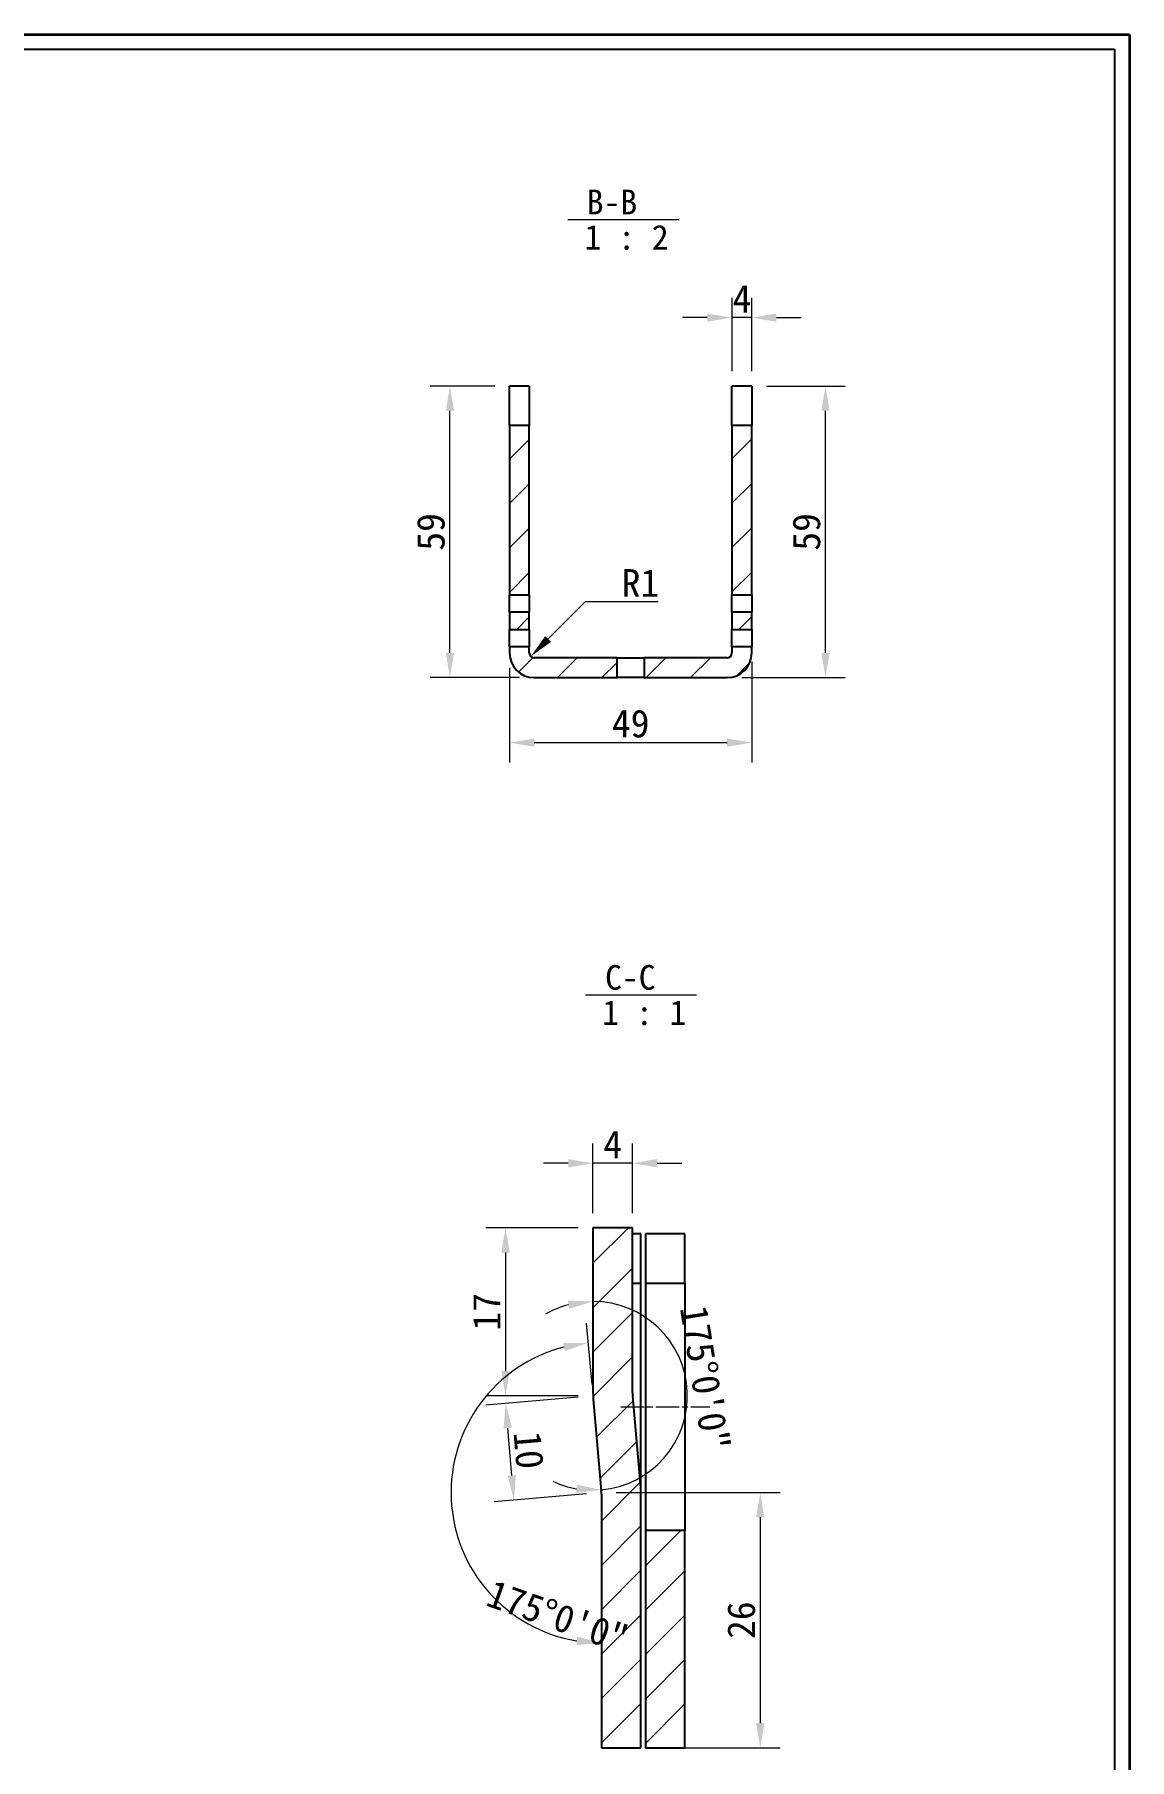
# Model space of a CAD drawing. Header units: millimetres. Extents: x 12 to 829, y 11 to 583.
# Drawn here: x 607.5 to 829, y 233.9 to 583 of the extents above; entities that cross this region are included whole.
import ezdxf

# ---------------------------------------------------------------- set-up
doc = ezdxf.new("R2010")
doc.units = ezdxf.units.MM
doc.header["$LTSCALE"] = 2
doc.linetypes.add('CHAIN', pattern=[0.3543, 0.2362, -0.0295, 0.0591, -0.0295])
for name, color, linetype, lineweight, true_color in [('中心线 (ISO)', 1, 'CHAIN', 18, 0xff0000), ('尺寸 (ISO)', 7, 'Continuous', 18, 0x008000), ('符号 (ISO)', 7, 'Continuous', 18, 0x008000)]:
    doc.layers.add(name, color=color, linetype=linetype, lineweight=lineweight, true_color=true_color)
for name, color, linetype, lineweight in [('剖面线 (ISO)', 7, 'Continuous', 18), ('可见 (ISO)', 7, 'Continuous', 25), ('图框 (ISO)', 7, 'Continuous', 35)]:
    doc.layers.add(name, color=color, linetype=linetype, lineweight=lineweight)
doc.styles.add('HZ_33', font='simfang.ttf')
doc.styles.add('文本样式74', font='SimSun.ttf')
doc.styles.add('最新国标', font='simfang.ttf')
doc.dimstyles.new('默认 (GB)', dxfattribs={"dimscale": 2, "dimtxt": 2.8, "dimasz": 2.5, "dimexe": 2, "dimexo": 1.5, "dimgap": 0.5, "dimtad": 1, "dimtoh": 1, "dimdsep": 46, "dimtxsty": '最新国标', "dimcen": 0.09, "dimdle": 10, "dimclrd": 256, "dimclre": 256, "dimclrt": 256, "dimaunit": 1, "dimadec": 3, "dimazin": 2, "dimtfac": 0.535714, "dimtmove": 0, "dimatfit": 3, "dimfxl": 0, "dimtolj": 1, "dimtzin": 0, "dimlwd": -1, "dimlwe": -1, "dimarcsym": 0})
pattern_1 = [(45, (0, 0), (-4.49013, 4.49013), [])]

# ---------------------------------------------------------------- blocks, each defined once
blk = doc.blocks.new('图框 最新国标')
at = {"layer": '图框 (ISO)'}
for p, q in [((6, 291.5), (414.5, 291.5)), ((414.5, 291.5), (414.5, 5.5))]:
    blk.add_line(p, q, dxfattribs=at)
at = {"layer": '图框 (ISO)', "color": 7, "linetype": 'Continuous', "lineweight": 25}
for p, q in [((18, 290), (413, 290)), ((18, 290), (413, 290)), ((413, 290), (413, 7)), ((413, 290), (413, 7))]:
    blk.add_line(p, q, dxfattribs=at)
at = {"layer": '图框 (ISO)', "style": '文本样式74'}
blk.add_attdef('零件代号_001', (44.32, 287.25), '', height=2.5, rotation=180, dxfattribs=at)
blk = doc.blocks.new('*D48')
at = {"layer": 'Defpoints', "color": 0, "transparency": 16777216}
for p in [(720.47, 354.57), (720.47, 341.5), (728.47, 341.5)]:
    blk.add_point(p, dxfattribs=at)
at = {"layer": '尺寸 (ISO)', "color": 116, "true_color": 0x00803f, "transparency": 16777216}
for p, q in [((720.47, 344.5), (720.47, 358.57)), ((728.47, 344.5), (728.47, 358.57)), ((715.47, 354.57), (710.47, 354.57)), ((728.47, 354.57), (720.47, 354.57)), ((733.47, 354.57), (738.47, 354.57))]:
    blk.add_line(p, q, dxfattribs=at)
for points in [[(715.47, 355.4), (715.47, 353.73), (720.47, 354.57)], [(733.47, 355.4), (733.47, 353.73), (728.47, 354.57)]]:
    blk.add_solid(points, dxfattribs=at)
at = {"layer": '尺寸 (ISO)', "transparency": 16777216, "insert": (724.47, 358.37), "char_height": 5.6, "attachment_point": 5, "style": '最新国标'}
blk.add_mtext('\\A1;4', dxfattribs=at)
blk = doc.blocks.new('*D49')
at = {"layer": 'Defpoints', "color": 0, "transparency": 16777216}
for p in [(722.17, 287.92), (730.18, 236.27), (754.31, 236.27)]:
    blk.add_point(p, dxfattribs=at)
at = {"layer": '尺寸 (ISO)', "color": 116, "true_color": 0x00803f, "transparency": 16777216}
for p, q in [((725.17, 287.92), (758.31, 287.92)), ((754.31, 282.92), (754.31, 241.27)), ((733.18, 236.27), (758.31, 236.27))]:
    blk.add_line(p, q, dxfattribs=at)
for points in [[(753.47, 282.92), (755.14, 282.92), (754.31, 287.92)], [(753.47, 241.27), (755.14, 241.27), (754.31, 236.27)]]:
    blk.add_solid(points, dxfattribs=at)
at = {"layer": '尺寸 (ISO)', "transparency": 16777216, "insert": (750.48, 262.1), "char_height": 5.6, "attachment_point": 5, "rotation": 90, "style": '最新国标'}
blk.add_mtext('\\A1;26', dxfattribs=at)
blk = doc.blocks.new('*D50')
at = {"layer": 'Defpoints', "color": 0, "transparency": 16777216}
for p in [(720.48, 307.5), (702.79, 305.97), (722.17, 287.92)]:
    blk.add_point(p, dxfattribs=at)
at = {"layer": '尺寸 (ISO)', "color": 116, "true_color": 0x00803f, "transparency": 16777216}
for p, q in [((717.49, 307.24), (698.81, 305.63)), ((704.05, 291.38), (703.22, 300.99)), ((719.18, 287.66), (700.5, 286.05))]:
    blk.add_line(p, q, dxfattribs=at)
for points in [[(704.05, 301.06), (702.39, 300.92), (702.79, 305.97)], [(704.88, 291.45), (703.22, 291.31), (704.48, 286.4)]]:
    blk.add_solid(points, dxfattribs=at)
at = {"layer": '尺寸 (ISO)', "transparency": 16777216, "insert": (707.46, 296.51), "char_height": 5.6, "attachment_point": 5, "rotation": 274.9334, "style": '最新国标'}
blk.add_mtext('\\A1;10', dxfattribs=at)
blk = doc.blocks.new('*D51')
at = {"layer": 'Defpoints', "color": 0, "transparency": 16777216}
for p in [(720.47, 341.5), (702.78, 307.5), (720.48, 307.5)]:
    blk.add_point(p, dxfattribs=at)
at = {"layer": '尺寸 (ISO)', "color": 116, "true_color": 0x00803f, "transparency": 16777216}
for p, q in [((717.47, 341.5), (698.78, 341.5)), ((702.78, 336.5), (702.78, 312.5)), ((717.48, 307.5), (698.78, 307.5))]:
    blk.add_line(p, q, dxfattribs=at)
for points in [[(701.94, 336.5), (703.61, 336.5), (702.78, 341.5)], [(701.94, 312.5), (703.61, 312.5), (702.78, 307.5)]]:
    blk.add_solid(points, dxfattribs=at)
at = {"layer": '尺寸 (ISO)', "transparency": 16777216, "insert": (698.94, 324.5), "char_height": 5.6, "attachment_point": 5, "rotation": 90, "style": '最新国标'}
blk.add_mtext('\\A1;17', dxfattribs=at)
blk = doc.blocks.new('*D52')
at = {"layer": 'Defpoints', "color": 0, "transparency": 16777216}
for p in [(720.53, 306.8), (695, 301.57), (722.18, 287.92), (722.18, 284.92)]:
    blk.add_point(p, dxfattribs=at)
at = {"layer": '尺寸 (ISO)', "color": 116, "true_color": 0x00803f, "transparency": 16777216}
blk.add_line((720.27, 309.79), (719.18, 322.21), dxfattribs=at)
blk.add_arc((722.18, 287.92), 30.42, 104.4286, 260.5714, dxfattribs=at)
for points in [[(714.46, 318.2), (714.74, 316.56), (719.53, 318.23)], [(717.27, 258.75), (717.13, 257.08), (722.18, 257.5)]]:
    blk.add_solid(points, dxfattribs=at)
at = {"layer": '尺寸 (ISO)', "transparency": 16777216, "insert": (713.33, 262.85), "char_height": 5.6, "attachment_point": 5, "rotation": 340.5565, "style": '最新国标'}
blk.add_mtext('\\A1;175°0\'0"', dxfattribs=at)
blk = doc.blocks.new('*D53')
at = {"layer": 'Defpoints', "color": 0, "transparency": 16777216}
for p in [(720.47, 341.5), (720.47, 307.5), (720.73, 304.51), (737.53, 298.93)]:
    blk.add_point(p, dxfattribs=at)
at = {"layer": '尺寸 (ISO)', "color": 116, "true_color": 0x00803f, "transparency": 16777216}
for start, end in [(105.0432, 120.0863), (275, 90), (244.9137, 259.9568)]:
    blk.add_arc((720.47, 307.5), 19.1, start, end, dxfattribs=at)
for points in [[(715.4, 326.77), (715.62, 325.12), (720.47, 326.6)], [(717.17, 289.53), (717.1, 287.86), (722.13, 288.47)]]:
    blk.add_solid(points, dxfattribs=at)
at = {"layer": '尺寸 (ISO)', "transparency": 16777216, "insert": (743.11, 311.14), "char_height": 5.6, "attachment_point": 5, "rotation": 279.1361, "style": '最新国标'}
blk.add_mtext('\\A1;175°0\'0"', dxfattribs=at)
blk = doc.blocks.new('*D54')
at = {"layer": 'Defpoints', "color": 0, "transparency": 16777216}
for p in [(752.59, 511.84), (767.5, 511.84), (747.59, 452.84)]:
    blk.add_point(p, dxfattribs=at)
at = {"layer": '尺寸 (ISO)', "color": 116, "true_color": 0x00803f, "transparency": 16777216}
for p, q in [((755.59, 511.84), (771.5, 511.84)), ((767.5, 457.84), (767.5, 506.84)), ((750.59, 452.84), (771.5, 452.84))]:
    blk.add_line(p, q, dxfattribs=at)
for points in [[(766.67, 506.84), (768.33, 506.84), (767.5, 511.84)], [(766.67, 457.84), (768.33, 457.84), (767.5, 452.84)]]:
    blk.add_solid(points, dxfattribs=at)
at = {"layer": '尺寸 (ISO)', "transparency": 16777216, "insert": (763.67, 482.34), "char_height": 5.6, "attachment_point": 5, "rotation": 90, "style": '最新国标'}
blk.add_mtext('\\A1;59', dxfattribs=at)
blk = doc.blocks.new('*D55')
at = {"layer": 'Defpoints', "color": 0, "transparency": 16777216}
for p in [(691.53, 511.84), (703.59, 511.84), (708.59, 452.84)]:
    blk.add_point(p, dxfattribs=at)
at = {"layer": '尺寸 (ISO)', "color": 116, "true_color": 0x00803f, "transparency": 16777216}
for p, q in [((700.59, 511.84), (687.53, 511.84)), ((691.53, 457.84), (691.53, 506.84)), ((705.59, 452.84), (687.53, 452.84))]:
    blk.add_line(p, q, dxfattribs=at)
for points in [[(690.7, 506.84), (692.37, 506.84), (691.53, 511.84)], [(690.7, 457.84), (692.37, 457.84), (691.53, 452.84)]]:
    blk.add_solid(points, dxfattribs=at)
at = {"layer": '尺寸 (ISO)', "transparency": 16777216, "insert": (687.7, 482.34), "char_height": 5.6, "attachment_point": 5, "rotation": 90, "style": '最新国标'}
blk.add_mtext('\\A1;59', dxfattribs=at)
blk = doc.blocks.new('*D56')
at = {"layer": 'Defpoints', "color": 0, "transparency": 16777216}
for p in [(708.59, 457.84), (707.88, 457.13)]:
    blk.add_point(p, dxfattribs=at)
at = {"layer": '尺寸 (ISO)', "color": 116, "true_color": 0x00803f, "transparency": 16777216}
for p, q in [((718.88, 468.2), (711.41, 460.68)), ((733.63, 468.2), (718.88, 468.2))]:
    blk.add_line(p, q, dxfattribs=at)
blk.add_solid([(710.82, 461.27), (712, 460.09), (707.88, 457.13)], dxfattribs=at)
at = {"layer": '尺寸 (ISO)', "transparency": 16777216, "insert": (730.07, 472), "char_height": 5.6, "attachment_point": 5, "style": '最新国标'}
blk.add_mtext('\\A1;R1', dxfattribs=at)
blk = doc.blocks.new('*D57')
at = {"layer": 'Defpoints', "color": 0, "transparency": 16777216}
for p in [(703.59, 457.84), (752.59, 459.09), (752.59, 439.69)]:
    blk.add_point(p, dxfattribs=at)
at = {"layer": '尺寸 (ISO)', "color": 116, "true_color": 0x00803f, "transparency": 16777216}
for p, q in [((703.59, 454.84), (703.59, 435.69)), ((752.59, 456.09), (752.59, 435.69)), ((708.59, 439.69), (747.59, 439.69))]:
    blk.add_line(p, q, dxfattribs=at)
for points in [[(708.59, 440.52), (708.59, 438.85), (703.59, 439.69)], [(747.59, 440.52), (747.59, 438.85), (752.59, 439.69)]]:
    blk.add_solid(points, dxfattribs=at)
at = {"layer": '尺寸 (ISO)', "transparency": 16777216, "insert": (728.09, 443.52), "char_height": 5.6, "attachment_point": 5, "style": '最新国标'}
blk.add_mtext('\\A1;49', dxfattribs=at)
blk = doc.blocks.new('*D59')
at = {"layer": 'Defpoints', "color": 0, "transparency": 16777216}
for p in [(748.59, 525.7), (748.59, 511.84), (752.59, 511.84)]:
    blk.add_point(p, dxfattribs=at)
at = {"layer": '尺寸 (ISO)', "color": 116, "true_color": 0x00803f, "transparency": 16777216}
for p, q in [((748.59, 514.84), (748.59, 529.7)), ((752.59, 514.84), (752.59, 529.7)), ((743.59, 525.7), (738.59, 525.7)), ((752.59, 525.7), (748.59, 525.7)), ((757.59, 525.7), (762.59, 525.7))]:
    blk.add_line(p, q, dxfattribs=at)
for points in [[(743.59, 526.54), (743.59, 524.87), (748.59, 525.7)], [(757.59, 526.54), (757.59, 524.87), (752.59, 525.7)]]:
    blk.add_solid(points, dxfattribs=at)
at = {"layer": '尺寸 (ISO)', "transparency": 16777216, "insert": (750.59, 529.5), "char_height": 5.6, "attachment_point": 5, "style": '最新国标'}
blk.add_mtext('\\A1;4', dxfattribs=at)

msp = doc.modelspace()

# ---------------------------------------------------------------- hatches: boundary and pattern name
at = {"layer": '剖面线 (ISO)'}
h = msp.add_hatch(dxfattribs=at)
h.set_pattern_fill('ANSI31', color=256, scale=50.8, style=0)
h.set_pattern_definition(pattern_1)
h.paths.add_polyline_path([(707.5889, 469.593), (707.5889, 503.843), (703.5889, 503.843), (703.5889, 469.593)])
h = msp.add_hatch(dxfattribs=at)
h.set_pattern_fill('ANSI31', color=256, scale=50.8, style=0)
h.set_pattern_definition(pattern_1)
h.paths.add_polyline_path([(752.5889, 469.593), (752.5889, 503.843), (748.5889, 503.843), (748.5889, 469.593)])
h = msp.add_hatch(dxfattribs=at)
h.set_pattern_fill('ANSI31', color=256, scale=50.8, style=0)
h.set_pattern_definition(pattern_1)
h.paths.add_polyline_path([(707.5889, 462.593), (707.5889, 466.093), (703.5889, 466.093), (703.5889, 462.593)])
h = msp.add_hatch(dxfattribs=at)
h.set_pattern_fill('ANSI31', color=256, scale=50.8, style=0)
h.set_pattern_definition(pattern_1)
h.paths.add_polyline_path([(752.5889, 462.593), (752.5889, 466.093), (748.5889, 466.093), (748.5889, 462.593)])
h = msp.add_hatch(dxfattribs=at)
h.set_pattern_fill('ANSI31', color=256, scale=50.8, style=0)
h.set_pattern_definition(pattern_1)
edge = h.paths.add_edge_path()
edge.add_line((725.3389, 452.843), (725.3389, 456.843))
edge.add_line((725.3389, 456.843), (708.5889, 456.843))
edge.add_ellipse((708.5889, 457.843), major_axis=(0, -1), ratio=1, start_angle=270, end_angle=360, ccw=False)
edge.add_line((707.5889, 457.843), (707.5889, 459.093))
edge.add_line((707.5889, 459.093), (703.5889, 459.093))
edge.add_line((703.5889, 459.093), (703.5889, 457.843))
edge.add_ellipse((708.5889, 457.843), major_axis=(-5, 0), ratio=1, start_angle=0, end_angle=90)
edge.add_line((708.5889, 452.843), (725.3389, 452.843))
h = msp.add_hatch(dxfattribs=at)
h.set_pattern_fill('ANSI31', color=256, scale=50.8, style=0)
h.set_pattern_definition(pattern_1)
edge = h.paths.add_edge_path()
edge.add_ellipse((747.5889, 457.843), major_axis=(1, 0), ratio=1, start_angle=270, end_angle=360)
edge.add_line((748.5889, 457.843), (748.5889, 459.093))
edge.add_line((748.5889, 459.093), (752.5889, 459.093))
edge.add_line((752.5889, 459.093), (752.5889, 457.843))
edge.add_ellipse((747.5889, 457.843), major_axis=(0, -5), ratio=1, start_angle=0, end_angle=90, ccw=False)
edge.add_line((747.5889, 452.843), (730.8389, 452.843))
edge.add_line((730.8389, 452.843), (730.8389, 456.843))
edge.add_line((730.8389, 456.843), (747.5889, 456.843))
h = msp.add_hatch(dxfattribs=at)
h.set_pattern_fill('ANSI31', color=256, scale=50.8, style=0)
h.set_pattern_definition(pattern_1)
edge = h.paths.add_edge_path()
edge.add_ellipse((736.467, 308.1973), major_axis=(-16, 0), ratio=1, start_angle=0, end_angle=5)
edge.add_line((720.5278, 306.8028), (722.1492, 288.2707))
edge.add_ellipse((714.1796, 287.5735), major_axis=(7.9696, 0.6972), ratio=1, start_angle=355, end_angle=360, ccw=False)
edge.add_line((722.1796, 287.5735), (722.1796, 236.272))
edge.add_line((722.1796, 236.272), (730.1796, 236.272))
edge.add_line((730.1796, 236.272), (730.1796, 287.5735))
edge.add_ellipse((714.1796, 287.5735), major_axis=(16, 0), ratio=1, start_angle=0, end_angle=5)
edge.add_line((730.1187, 288.968), (728.4974, 307.5))
edge.add_ellipse((736.467, 308.1973), major_axis=(-7.9696, -0.6972), ratio=1, start_angle=355, end_angle=360, ccw=False)
edge.add_line((728.467, 308.1973), (728.467, 341.4987))
edge.add_line((728.467, 341.4987), (720.467, 341.4987))
edge.add_line((720.467, 341.4987), (720.467, 308.1973))
h = msp.add_hatch(dxfattribs=at)
h.set_pattern_fill('ANSI31', color=256, scale=50.8, style=0)
h.set_pattern_definition(pattern_1)
h.paths.add_polyline_path([(731.075, 236.272), (739.075, 236.272), (739.075, 280.272), (731.075, 280.272)])

# ---------------------------------------------------------------- linework, layer by layer
at = {"layer": '中心线 (ISO)', "ltscale": 10.000767}
msp.add_line((726.075, 305.272), (744.075, 305.272), dxfattribs=at)
at = {"layer": '可见 (ISO)'}
for p, q in [((707.5889, 511.843), (703.5889, 511.843)), ((703.5889, 506.843), (703.5889, 511.843)), ((707.5889, 511.843), (707.5889, 506.843)), ((752.5889, 511.843), (748.5889, 511.843)), ((748.5889, 506.843), (748.5889, 511.843)), ((752.5889, 511.843), (752.5889, 506.843)), ((703.5889, 503.843), (703.5889, 506.843)), ((707.5889, 506.843), (707.5889, 503.843)), ((748.5889, 503.843), (748.5889, 506.843)), ((752.5889, 506.843), (752.5889, 503.843)), ((707.5889, 503.843), (703.5889, 503.843)), ((703.5889, 503.843), (703.5889, 469.593)), ((707.5889, 469.593), (707.5889, 503.843)), ((752.5889, 503.843), (748.5889, 503.843)), ((748.5889, 503.843), (748.5889, 469.593)), ((752.5889, 469.593), (752.5889, 503.843)), ((703.5889, 469.593), (707.5889, 469.593)), ((703.5889, 466.093), (703.5889, 469.593)), ((707.5889, 469.593), (707.5889, 466.093)), ((748.5889, 469.593), (752.5889, 469.593)), ((748.5889, 466.093), (748.5889, 469.593)), ((752.5889, 469.593), (752.5889, 466.093)), ((707.5889, 466.093), (703.5889, 466.093)), ((703.5889, 466.093), (703.5889, 462.593)), ((707.5889, 462.593), (707.5889, 466.093)), ((752.5889, 466.093), (748.5889, 466.093)), ((748.5889, 466.093), (748.5889, 462.593)), ((752.5889, 462.593), (752.5889, 466.093)), ((703.5889, 462.593), (707.5889, 462.593)), ((703.5889, 459.093), (703.5889, 462.593)), ((707.5889, 462.593), (707.5889, 459.093)), ((748.5889, 462.593), (752.5889, 462.593)), ((748.5889, 459.093), (748.5889, 462.593)), ((752.5889, 462.593), (752.5889, 459.093)), ((707.5889, 459.093), (703.5889, 459.093)), ((703.5889, 459.093), (703.5889, 457.843)), ((707.5889, 457.843), (707.5889, 459.093)), ((752.5889, 459.093), (748.5889, 459.093)), ((748.5889, 459.093), (748.5889, 457.843)), ((752.5889, 457.843), (752.5889, 459.093)), ((725.3389, 456.843), (708.5889, 456.843)), ((725.3389, 452.843), (725.3389, 456.843)), ((725.3389, 456.843), (730.8389, 456.843)), ((747.5889, 456.843), (730.8389, 456.843)), ((730.8389, 456.843), (730.8389, 452.843)), ((708.5889, 452.843), (725.3389, 452.843)), ((730.8389, 452.843), (725.3389, 452.843)), ((730.8389, 452.843), (747.5889, 452.843)), ((728.467, 341.4987), (720.467, 341.4987)), ((720.467, 341.4987), (720.467, 308.1973)), ((728.467, 308.1973), (728.467, 341.4987)), ((730.1796, 340.272), (728.467, 340.272)), ((730.1796, 330.272), (730.1796, 340.272)), ((731.075, 340.272), (731.075, 330.272)), ((739.075, 340.272), (731.075, 340.272)), ((739.075, 330.272), (739.075, 340.272)), ((728.467, 330.272), (730.1796, 330.272)), ((730.1796, 287.5735), (730.1796, 330.272)), ((731.075, 330.272), (739.075, 330.272)), ((731.075, 330.272), (731.075, 280.272)), ((739.075, 330.272), (739.075, 280.272)), ((730.1187, 288.968), (728.4974, 307.5)), ((720.5278, 306.8028), (722.1492, 288.2707)), ((722.1796, 287.5735), (722.1796, 236.272)), ((730.1796, 236.272), (730.1796, 287.5735)), ((731.075, 280.272), (731.075, 236.272)), ((739.075, 280.272), (731.075, 280.272)), ((739.075, 236.272), (739.075, 280.272)), ((722.1796, 236.272), (730.1796, 236.272)), ((731.075, 236.272), (739.075, 236.272))]:
    msp.add_line(p, q, dxfattribs=at)
for centre, radius, start, end in [((708.5889, 457.843), 5, 180, 270), ((708.5889, 457.843), 1, 180, 270), ((747.5889, 457.843), 1, 270, 0), ((747.5889, 457.843), 5, 270, 0), ((736.467, 308.1973), 16, 180, 185), ((736.467, 308.1973), 8, 180, 185), ((714.1796, 287.5735), 8, 0, 5), ((714.1796, 287.5735), 16, 0, 5)]:
    msp.add_arc(centre, radius, start, end, dxfattribs=at)
at = {"layer": '符号 (ISO)'}
for p, q in [((715.3693, 545.5856), (737.8254, 545.5856)), ((718.9474, 388.6207), (741.4035, 388.6207))]:
    msp.add_line(p, q, dxfattribs=at)

# ---------------------------------------------------------------- block references
at = {"xscale": 2, "yscale": 2, "zscale": 2}
msp.add_blockref('图框 最新国标', (0, 0), dxfattribs=at)

# ---------------------------------------------------------------- texts
at = {"layer": '符号 (ISO)', "char_height": 5, "attachment_point": 7, "style": 'HZ_33'}
for s, insert in [('B-B ', (719.208, 546.6099)), (' 1 : 2', (715.3693, 539.3859)), ('C-C ', (722.9141, 389.6011)), (' 1 : 1', (718.9474, 382.4648))]:
    msp.add_mtext(s, dxfattribs=dict(at, insert=insert))

# ---------------------------------------------------------------- dimensions: what is measured, and where the dimension line sits
at = {"layer": '尺寸 (ISO)', "color": 116, "true_color": 0x00803f}
for base, p1, p2, angle, override, picture, middle in [((748.5889, 525.7027), (752.5889, 511.843), (748.5889, 511.843), 180, {"dimgap": 0.5, "dimtoh": 0, "dimdec": 2, "dimtol": 0, "dimlim": 0, "dimtp": 0, "dimtm": 0, "dimtdec": 2, "dimtofl": 1, "dimatfit": 1}, '*D59', (750.5889, 525.7027)), ((691.5324, 511.843), (708.5889, 452.843), (703.5889, 511.843), 270, {"dimgap": 0.5, "dimtoh": 0, "dimdec": 2, "dimtol": 0, "dimlim": 0, "dimtp": 0, "dimtm": 0, "dimtdec": 2, "dimtofl": 0, "dimatfit": 1}, '*D55', (691.5324, 482.343)), ((767.5, 511.843), (747.5889, 452.843), (752.5889, 511.843), 270, {"dimgap": 0.5, "dimtoh": 0, "dimdec": 2, "dimtol": 0, "dimlim": 0, "dimtp": 0, "dimtm": 0, "dimtdec": 2, "dimtofl": 0, "dimatfit": 1}, '*D54', (767.5, 482.343)), ((752.5889, 439.6881), (703.5889, 457.843), (752.5889, 459.093), 180, {"dimgap": 0.5, "dimtoh": 0, "dimdec": 2, "dimtol": 0, "dimlim": 0, "dimtp": 0, "dimtm": 0, "dimtdec": 2, "dimtofl": 0, "dimatfit": 1}, '*D57', (728.0889, 439.6881)), ((720.467, 354.5667), (728.467, 341.4987), (720.467, 341.4987), 180, {"dimgap": 0.5, "dimtoh": 0, "dimdec": 2, "dimlfac": 0.5, "dimtol": 0, "dimlim": 0, "dimtp": 0, "dimtm": 0, "dimtdec": 2, "dimtofl": 1, "dimatfit": 1}, '*D48', (724.467, 354.5667)), ((702.7765, 307.4994), (720.467, 341.4987), (720.4822, 307.4994), 90, {"dimgap": 0.5, "dimtoh": 0, "dimdec": 2, "dimlfac": 0.5, "dimtol": 0, "dimlim": 0, "dimtp": 0, "dimtm": 0, "dimtdec": 2, "dimtofl": 0, "dimatfit": 1}, '*D51', (702.7765, 324.499)), ((702.7931, 305.9725), (722.172, 287.9224), (720.4822, 307.4994), 274.933394, {"dimgap": 0.5, "dimtoh": 0, "dimdec": 0, "dimlfac": 0.5, "dimtol": 0, "dimlim": 0, "dimtp": 0, "dimtm": 0, "dimtdec": 2, "dimtofl": 0, "dimatfit": 1}, '*D50', (703.638, 296.184)), ((754.3083, 236.272), (722.172, 287.9224), (730.1796, 236.272), 90, {"dimgap": 0.5, "dimtoh": 0, "dimdec": 0, "dimlfac": 0.5, "dimtol": 0, "dimlim": 0, "dimtp": 0, "dimtm": 0, "dimtdec": 2, "dimtofl": 0, "dimatfit": 1}, '*D49', (754.3083, 262.0972))]:
    dim = msp.add_linear_dim(base=base, p1=p1, p2=p2, angle=angle, dimstyle='默认 (GB)', override=override, dxfattribs=at)
    dim.commit()
    dim.dimension.update_dxf_attribs({"geometry": picture, "text_midpoint": middle, "dimtype": 160})
dim = msp.add_radius_dim(center=(708.5889, 457.843), mpoint=(707.8839, 457.1338), dimstyle='默认 (GB)', override={"dimgap": 0.5, "dimtih": 1, "dimdec": 2, "dimlfac": 1, "dimcen": 0, "dimtol": 0, "dimlim": 0, "dimtp": 0, "dimtm": 0, "dimtdec": 2}, dxfattribs=at)
dim.commit()
dim.dimension.update_dxf_attribs({"geometry": '*D56', "text_midpoint": (730.0743, 468.1969), "dimtype": 164})
for base, center, p1, p2, override, picture, middle in [((737.53409, 298.92726), (720.46696, 307.49869), (720.72843, 304.5101), (720.46696, 341.49869), {"dimgap": 0.5, "dimtoh": 0, "dimse1": 1, "dimse2": 1, "dimtol": 0, "dimlim": 0, "dimtp": 0, "dimtm": 0, "dimtdec": 2}, '*D53', (739.32327, 310.53118)), ((694.9968, 301.5745), (722.1796, 287.9228), (720.5278, 306.8028), (722.1796, 284.9228), {"dimgap": 0.5, "dimtoh": 0, "dimse2": 1, "dimtol": 0, "dimlim": 0, "dimtp": 0, "dimtm": 0, "dimtdec": 2}, '*D52', (712.0541, 259.2392))]:
    dim = msp.add_angular_dim_3p(base=base, center=center, p1=p1, p2=p2, dimstyle='默认 (GB)', override=override, dxfattribs=at)
    dim.commit()
    dim.dimension.update_dxf_attribs({"geometry": picture, "text_midpoint": middle, "dimtype": 165})

doc.saveas('drawing.dxf')
